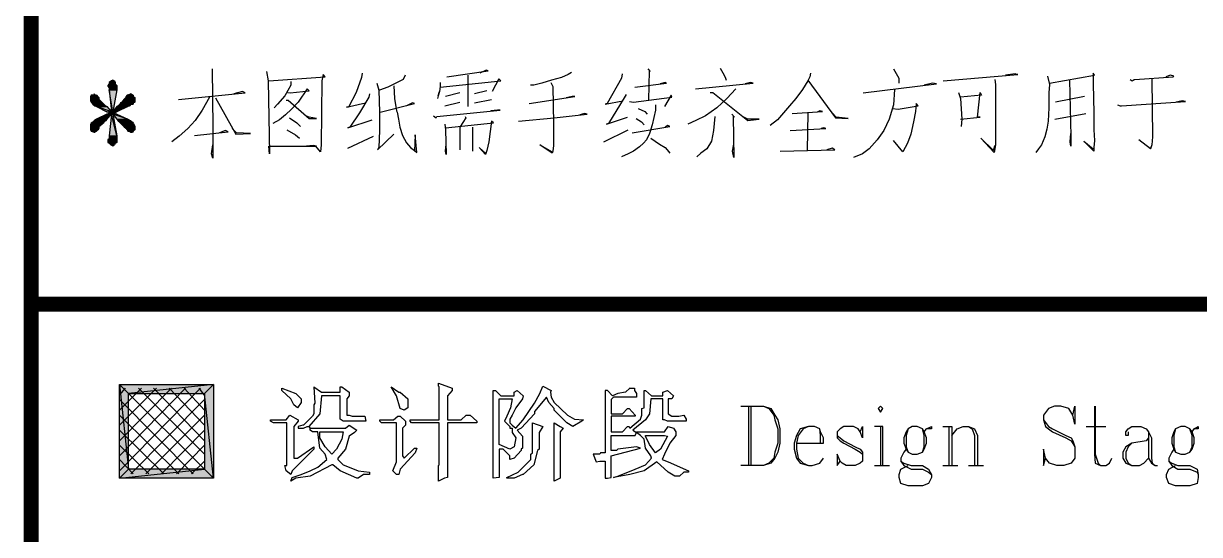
# Model space of a CAD drawing. Extents: x 74607 to 188346, y 27287 to 39167.
# Drawn here: x 114942 to 115725, y 37374 to 37714 of the extents above; entities that cross this region are included whole.
import ezdxf
from ezdxf.enums import TextEntityAlignment as Align

# ---------------------------------------------------------------- set-up
doc = ezdxf.new("R2010")
doc.units = 0
doc.header["$LTSCALE"] = 1000
doc.header["$MEASUREMENT"] = 0
doc.linetypes.add('DASHED2', pattern=[0.375, 0.25, -0.125])
doc.layers.add('DIM_LEAD', color=3, linetype='Continuous')
doc.layers.add('龙骨虚线', color=165, linetype='DASHED2')
doc.styles.get("Standard").update_dxf_attribs({"font": 'gbenor.shx', "bigfont": 'gbcbig.shx'})

# ---------------------------------------------------------------- blocks, each defined once
blk = doc.blocks.new('A1')
at = {"linetype": 'Continuous'}
for points in [[(-77.27, 519.463), (-77.32, 519.438), (-77.22, 519.438)], [(-77.395, 519.338), (-77.445, 519.288), (-77.145, 519.288)], [(-77.445, 519.288), (-77.445, 519.263), (-77.145, 519.263)], [(-77.445, 519.288), (-77.145, 519.288), (-77.145, 519.263)], [(-77.445, 519.263), (-77.395, 519.213), (-77.145, 519.213)], [(-77.445, 519.263), (-77.145, 519.263), (-77.145, 519.213)], [(-77.32, 519.438), (-77.395, 519.388), (-77.195, 519.388)], [(-77.395, 519.388), (-77.395, 519.338), (-77.195, 519.338)], [(-77.395, 519.388), (-77.195, 519.388), (-77.195, 519.338)], [(-77.395, 519.338), (-77.195, 519.338), (-77.145, 519.288)], [(-77.395, 519.213), (-77.395, 519.138), (-77.145, 519.138)], [(-77.395, 519.213), (-77.145, 519.213), (-77.145, 519.138)], [(-77.395, 519.138), (-77.32, 518.413), (-77.27, 518.413)], [(-77.395, 519.138), (-77.145, 519.138), (-77.27, 518.413)], [(-77.32, 519.438), (-77.22, 519.438), (-77.195, 519.388)], [(-77.995, 518.963), (-78.02, 518.913), (-77.77, 518.913)], [(-78.02, 518.913), (-78.02, 518.888), (-77.745, 518.888)], [(-78.02, 518.913), (-77.77, 518.913), (-77.745, 518.888)], [(-78.02, 518.888), (-78.02, 518.838), (-77.745, 518.838)], [(-78.02, 518.888), (-77.745, 518.888), (-77.745, 518.838)], [(-78.02, 518.838), (-78.02, 518.788), (-77.695, 518.788)], [(-78.02, 518.838), (-77.745, 518.838), (-77.695, 518.788)], [(-78.02, 518.788), (-77.995, 518.738), (-77.645, 518.738)], [(-78.02, 518.788), (-77.695, 518.788), (-77.645, 518.738)], [(-77.995, 518.963), (-77.82, 518.963), (-77.77, 518.913)], [(-77.995, 518.738), (-77.945, 518.663), (-77.57, 518.663)], [(-77.995, 518.738), (-77.645, 518.738), (-77.57, 518.663)], [(-77.945, 518.663), (-77.87, 518.613), (-77.52, 518.613)], [(-77.945, 518.663), (-77.57, 518.663), (-77.52, 518.613)], [(-77.895, 519.013), (-77.895, 518.963), (-77.87, 518.963)], [(-77.045, 518.663), (-77.095, 518.613), (-76.72, 518.613)], [(-77.02, 518.713), (-77.045, 518.663), (-76.595, 518.663)], [(-77.045, 518.663), (-76.67, 518.663), (-76.72, 518.613)], [(-76.97, 518.738), (-77.02, 518.713), (-76.595, 518.713)], [(-77.02, 518.713), (-76.595, 518.713), (-76.595, 518.663)], [(-76.895, 518.838), (-76.97, 518.738), (-76.545, 518.738)], [(-76.97, 518.738), (-76.545, 518.738), (-76.595, 518.713)], [(-76.845, 518.888), (-76.895, 518.838), (-76.545, 518.838)], [(-76.895, 518.838), (-76.545, 518.838), (-76.545, 518.738)], [(-76.795, 518.963), (-76.845, 518.913), (-76.595, 518.913)], [(-76.845, 518.913), (-76.845, 518.888), (-76.545, 518.888)], [(-76.845, 518.913), (-76.595, 518.913), (-76.545, 518.888)], [(-76.845, 518.888), (-76.545, 518.888), (-76.545, 518.838)], [(-76.795, 518.963), (-76.595, 518.963), (-76.595, 518.913)], [(-76.67, 519.013), (-76.77, 518.963), (-76.595, 518.963)], [(-77.87, 518.613), (-77.82, 518.588), (-77.47, 518.588)], [(-77.87, 518.613), (-77.52, 518.613), (-77.47, 518.588)], [(-77.82, 518.588), (-77.47, 518.413), (-77.32, 518.413)], [(-77.82, 518.588), (-77.47, 518.588), (-77.32, 518.413)], [(-77.47, 518.338), (-77.82, 518.163), (-77.47, 518.163)], [(-77.47, 518.413), (-77.27, 518.413), (-77.345, 518.363)], [(-77.345, 518.363), (-77.47, 518.338), (-77.27, 518.338)], [(-77.47, 518.338), (-77.32, 518.338), (-77.47, 518.163)], [(-77.32, 518.338), (-77.395, 517.613), (-77.145, 517.613)], [(-77.27, 518.413), (-77.345, 518.363), (-77.22, 518.363)], [(-77.345, 518.363), (-77.27, 518.338), (-77.145, 518.338)], [(-77.345, 518.363), (-77.22, 518.363), (-77.145, 518.338)], [(-77.32, 518.338), (-77.27, 518.338), (-77.145, 517.613)], [(-77.145, 518.588), (-77.27, 518.413), (-77.145, 518.413)], [(-77.27, 518.413), (-77.145, 518.413), (-77.22, 518.363)], [(-77.27, 518.338), (-77.145, 518.163), (-76.77, 518.163)], [(-77.27, 518.338), (-77.145, 518.338), (-76.77, 518.163)], [(-77.095, 518.613), (-77.145, 518.588), (-76.77, 518.588)], [(-77.145, 518.588), (-76.77, 518.588), (-77.145, 518.413)], [(-77.095, 518.613), (-76.72, 518.613), (-76.77, 518.588)], [(-77.995, 518.038), (-78.02, 517.988), (-77.645, 517.988)], [(-78.02, 517.988), (-78.02, 517.913), (-77.745, 517.913)], [(-78.02, 517.988), (-77.645, 517.988), (-77.745, 517.913)], [(-78.02, 517.913), (-78.02, 517.863), (-77.745, 517.863)], [(-78.02, 517.913), (-77.745, 517.913), (-77.745, 517.863)], [(-77.945, 518.063), (-77.995, 518.038), (-77.595, 518.038)], [(-77.995, 518.038), (-77.595, 518.038), (-77.645, 517.988)], [(-77.895, 518.113), (-77.945, 518.063), (-77.57, 518.063)], [(-77.945, 518.063), (-77.57, 518.063), (-77.595, 518.038)], [(-77.82, 518.163), (-77.895, 518.113), (-77.52, 518.113)], [(-77.895, 518.113), (-77.52, 518.113), (-77.57, 518.063)], [(-77.82, 518.163), (-77.47, 518.163), (-77.52, 518.113)], [(-77.145, 518.163), (-77.095, 518.113), (-76.67, 518.113)], [(-77.145, 518.163), (-76.77, 518.163), (-76.67, 518.113)], [(-77.095, 518.113), (-77.045, 518.063), (-76.62, 518.063)], [(-77.095, 518.113), (-76.67, 518.113), (-76.62, 518.063)], [(-77.045, 518.063), (-77.02, 518.038), (-76.595, 518.038)], [(-77.045, 518.063), (-76.62, 518.063), (-76.595, 518.038)], [(-77.02, 518.038), (-76.92, 517.938), (-76.545, 517.938)], [(-77.02, 518.038), (-76.595, 518.038), (-76.545, 517.938)], [(-76.92, 517.938), (-76.895, 517.913), (-76.545, 517.913)], [(-76.92, 517.938), (-76.545, 517.938), (-76.545, 517.913)], [(-76.895, 517.913), (-76.845, 517.863), (-76.545, 517.863)], [(-76.895, 517.913), (-76.545, 517.913), (-76.545, 517.863)], [(-78.02, 517.863), (-78.02, 517.813), (-77.77, 517.813)], [(-78.02, 517.863), (-77.745, 517.863), (-77.77, 517.813)], [(-78.02, 517.813), (-77.995, 517.763), (-77.82, 517.763)], [(-78.02, 517.813), (-77.77, 517.813), (-77.82, 517.763)], [(-77.995, 517.763), (-77.895, 517.738), (-77.87, 517.738)], [(-77.995, 517.763), (-77.82, 517.763), (-77.87, 517.738)], [(-77.395, 517.513), (-77.445, 517.488), (-77.145, 517.488)], [(-77.445, 517.488), (-77.445, 517.438), (-77.145, 517.438)], [(-77.445, 517.488), (-77.145, 517.488), (-77.145, 517.438)], [(-77.395, 517.613), (-77.395, 517.513), (-77.145, 517.513)], [(-77.395, 517.613), (-77.145, 517.613), (-77.145, 517.513)], [(-77.395, 517.513), (-77.145, 517.513), (-77.145, 517.488)], [(-76.845, 517.863), (-76.795, 517.813), (-76.545, 517.813)], [(-76.845, 517.863), (-76.545, 517.863), (-76.545, 517.813)], [(-76.795, 517.813), (-76.77, 517.763), (-76.595, 517.763)], [(-76.795, 517.813), (-76.545, 517.813), (-76.595, 517.763)], [(-76.72, 517.763), (-76.67, 517.738), (-76.62, 517.738)], [(-76.72, 517.763), (-76.595, 517.763), (-76.62, 517.738)], [(-77.445, 517.438), (-77.445, 517.388), (-77.145, 517.388)], [(-77.445, 517.438), (-77.145, 517.438), (-77.145, 517.388)], [(-77.445, 517.388), (-77.395, 517.363), (-77.195, 517.363)], [(-77.445, 517.388), (-77.145, 517.388), (-77.195, 517.363)], [(-77.395, 517.363), (-77.345, 517.313), (-77.22, 517.313)], [(-77.395, 517.363), (-77.195, 517.363), (-77.22, 517.313)], [(-77.345, 517.313), (-77.22, 517.313), (-77.27, 517.263)], [(-73.925, 509.325), (-76.75, 509.025), (-77.05, 509.325)], [(-76.75, 509.025), (-77.05, 509.325), (-76.75, 506.5)], [(-77.05, 509.325), (-76.75, 506.5), (-77.05, 506.2)], [(-74.225, 509.025), (-73.925, 509.325), (-76.75, 509.025)], [(-73.925, 506.2), (-74.225, 509.025), (-73.925, 509.325)], [(-74.225, 506.5), (-73.925, 506.2), (-74.225, 509.025)], [(-76.75, 506.5), (-77.05, 506.2), (-74.225, 506.5)], [(-77.05, 506.2), (-74.225, 506.5), (-73.925, 506.2)]]:
    blk.add_hatch(color=94, dxfattribs=at).paths.add_polyline_path(points)
at = {"color": 94, "linetype": 'Continuous'}
for p, q in [((-77.05, 506.45), (-74.35, 509.2)), ((-77.05, 506.95), (-74.85, 509.2)), ((-77.05, 507.45), (-75.325, 509.2)), ((-77.05, 507.975), (-75.825, 509.2)), ((-77.05, 508.475), (-76.325, 509.2)), ((-77.05, 508.975), (-76.85, 509.2)), ((-74.225, 506.5), (-76.925, 509.2)), ((-74.225, 507), (-76.425, 509.2)), ((-74.225, 507.45), (-75.925, 509.2)), ((-74.225, 507.975), (-75.4, 509.2)), ((-74.225, 508.475), (-74.9, 509.2)), ((-74.225, 508.975), (-74.4, 509.2)), ((-74.6, 506.35), (-77.05, 508.825)), ((-76.675, 506.35), (-74.225, 508.825)), ((-56.1, 508.6), (-56.1, 506.625)), ((-56.025, 508.6), (-56.025, 506.625)), ((-75.075, 506.35), (-77.05, 508.3)), ((-76.175, 506.35), (-74.225, 508.3)), ((-75.575, 506.35), (-77.05, 507.8)), ((-75.65, 506.35), (-74.225, 507.8)), ((-51.7, 507.925), (-51.7, 506.625)), ((-49.625, 507.925), (-49.325, 507.925)), ((-49.425, 507.925), (-49.425, 506.625)), ((-49.325, 507.925), (-49.325, 506.625)), ((-44.85, 507.925), (-44.2, 507.925)), ((-76.075, 506.35), (-77.05, 507.3)), ((-75.15, 506.35), (-74.225, 507.3)), ((-76.6, 506.35), (-77.05, 506.825)), ((-74.65, 506.35), (-74.225, 506.775)), ((-51.9, 506.625), (-51.4, 506.625)), ((-49.625, 506.625), (-49.125, 506.625)), ((-48.775, 506.625), (-48.275, 506.625))]:
    blk.add_line(p, q, dxfattribs=at)
at = {"color": 94, "linetype": 'Continuous', "const_width": 0.5}
for points in [[(-80, 10), (-80, 584)], [(-80, 512), (-10, 512)]]:
    blk.add_lwpolyline(points, dxfattribs=at)
at = {"color": 94, "linetype": 'Continuous'}
for points in [[(-73.967, 519.84), (-73.945, 517.905), (-73.945, 516.867), (-73.99, 517.007), (-73.945, 517.316)], [(-59.458, 519.84), (-59.373, 519.75), (-59.413, 519.772), (-59.435, 518.802)], [(-57.04, 519.868), (-56.906, 519.627), (-56.861, 519.537), (-56.838, 519.464)], [(-51.274, 519.84), (-51.095, 519.537), (-51.095, 519.369)], [(-77.27, 519.463), (-77.32, 519.438), (-77.22, 519.438), (-77.27, 519.463)], [(-72.15, 519.75), (-72.105, 519.442), (-72.06, 517.007), (-72.083, 517.265), (-70.49, 517.265), (-70.602, 517.293), (-70.826, 517.265)], [(-72.083, 519.442), (-70.198, 519.582), (-70.266, 519.655), (-70.31, 519.442), (-70.333, 517.316), (-70.355, 517.08), (-70.512, 517.265)], [(-68.97, 519.7), (-68.992, 519.559), (-69.172, 519.06), (-69.419, 518.567), (-69.486, 518.567), (-68.858, 518.707)], [(-67.534, 519.627), (-67.601, 519.486), (-68.117, 519.228), (-68.387, 519.133)], [(-66.368, 519.228), (-64.348, 519.442), (-64.416, 519.509), (-64.64, 519.088)], [(-66.143, 519.582), (-64.775, 519.772), (-64.842, 519.795), (-65.044, 519.7)], [(-65.448, 519.627), (-65.448, 518.589)], [(-61.993, 519.722), (-62.105, 519.655), (-62.329, 519.559), (-62.666, 519.464), (-62.98, 519.369), (-63.249, 519.301), (-63.361, 519.301)], [(-60.31, 519.677), (-60.332, 519.537), (-60.804, 518.684), (-60.871, 518.662), (-60.288, 518.78)], [(-54.034, 519.7), (-54.056, 519.582), (-54.124, 519.442), (-54.303, 519.155), (-54.527, 518.853), (-54.729, 518.611), (-54.931, 518.376), (-55.133, 518.14), (-55.38, 517.95)], [(-54.124, 519.464), (-53.204, 518.213), (-52.778, 518.191), (-53.181, 518.236), (-53.316, 518.376)], [(-49.614, 519.442), (-47.13, 519.655), (-47.174, 519.655), (-47.219, 519.677), (-47.533, 519.627)], [(-47.892, 519.486), (-47.87, 519.324), (-47.87, 517.596), (-47.87, 517.551), (-47.87, 517.316), (-47.915, 517.052), (-48.363, 517.529), (-47.937, 517.125), (-47.915, 517.198), (-47.892, 517.293)], [(-46.142, 519.604), (-46.075, 519.324), (-46.098, 519.038), (-46.098, 518.544), (-46.12, 518.095), (-46.165, 517.832), (-46.232, 517.574), (-46.344, 517.316), (-46.434, 517.176), (-46.524, 517.052)], [(-46.075, 519.369), (-44.572, 519.627), (-44.617, 519.7), (-44.617, 519.346), (-44.594, 518.376), (-44.594, 517.882), (-44.594, 517.809), (-44.572, 517.456), (-44.594, 517.22), (-44.594, 517.103), (-44.931, 517.434), (-44.617, 517.176)], [(-45.402, 519.464), (-45.357, 517.596), (-45.357, 517.265), (-45.38, 517.411), (-45.357, 517.692)], [(-43.383, 519.486), (-43.316, 519.442), (-43.248, 519.486), (-43.226, 519.486), (-41.947, 519.582), (-41.925, 519.604), (-42.037, 519.627), (-42.194, 519.582)], [(-42.665, 519.509), (-42.643, 517.574), (-42.665, 517.316), (-42.71, 517.176), (-43.091, 517.478)], [(-77.395, 519.338), (-77.445, 519.288), (-77.145, 519.288), (-77.395, 519.338)], [(-77.445, 519.288), (-77.445, 519.263), (-77.145, 519.263), (-77.445, 519.288)], [(-77.445, 519.288), (-77.145, 519.288), (-77.145, 519.263), (-77.445, 519.288)], [(-77.445, 519.263), (-77.395, 519.213), (-77.145, 519.213), (-77.445, 519.263)], [(-77.445, 519.263), (-77.145, 519.263), (-77.145, 519.213), (-77.445, 519.263)], [(-77.32, 519.438), (-77.395, 519.388), (-77.195, 519.388), (-77.32, 519.438)], [(-77.395, 519.388), (-77.395, 519.338), (-77.195, 519.338), (-77.395, 519.388)], [(-77.395, 519.388), (-77.195, 519.388), (-77.195, 519.338), (-77.395, 519.388)], [(-77.395, 519.338), (-77.195, 519.338), (-77.145, 519.288), (-77.395, 519.338)], [(-77.395, 519.213), (-77.395, 519.138), (-77.145, 519.138), (-77.395, 519.213)], [(-77.395, 519.213), (-77.145, 519.213), (-77.145, 519.138), (-77.395, 519.213)], [(-77.395, 519.138), (-77.32, 518.413), (-77.27, 518.413), (-77.395, 519.138)], [(-77.395, 519.138), (-77.145, 519.138), (-77.27, 518.413), (-77.395, 519.138)], [(-77.32, 519.438), (-77.22, 519.438), (-77.195, 519.388), (-77.32, 519.438)], [(-75.089, 518.825), (-72.868, 519.038), (-72.958, 519.088), (-73.249, 519.015)], [(-71.455, 519.06), (-71.365, 519.038), (-70.737, 519.111), (-70.804, 519.178), (-71.096, 518.729), (-71.32, 518.494), (-71.522, 518.309), (-71.724, 518.14), (-71.948, 518.023)], [(-71.342, 519.419), (-71.342, 519.301), (-71.544, 518.942), (-71.791, 518.662), (-71.903, 518.544)], [(-68.476, 519.369), (-68.409, 519.133), (-68.387, 518.398), (-68.387, 517.787), (-68.409, 517.22), (-68.454, 517.148), (-67.916, 517.669)], [(-67.916, 519.273), (-67.893, 518.853), (-67.826, 518.449), (-67.803, 518.398), (-67.758, 518.163), (-67.714, 517.905), (-67.624, 517.624), (-67.489, 517.383), (-67.355, 517.22), (-67.22, 517.125), (-67.153, 517.052), (-67.198, 517.647), (-67.22, 517.103)], [(-66.368, 519.391), (-66.368, 519.251), (-66.39, 519.088), (-66.435, 518.942), (-66.457, 518.853)], [(-66.435, 518.942), (-66.39, 519.088)], [(-64.819, 519.111), (-65.223, 519.015)], [(-62.688, 519.391), (-62.621, 519.251), (-62.598, 518.023), (-62.598, 517.624), (-62.598, 517.293), (-62.621, 517.103), (-62.643, 517.03), (-63.047, 517.316), (-62.643, 517.08)], [(-59.884, 519.228), (-58.835, 519.369), (-58.88, 519.391), (-59.037, 519.346)], [(-56.524, 519.178), (-56.816, 518.853), (-57.152, 518.544), (-57.534, 518.281), (-57.848, 518.118), (-58.117, 518)], [(-57.87, 519.178), (-55.941, 519.369), (-56.031, 519.391), (-56.21, 519.346)], [(-57.377, 519.06), (-57.287, 519.06), (-56.12, 518.118), (-55.739, 518.163), (-56.12, 518.163), (-56.3, 518.258)], [(-51.23, 519.155), (-51.274, 518.639), (-51.409, 518.163), (-51.588, 517.787), (-51.813, 517.478), (-52.082, 517.176), (-52.306, 517.007), (-52.598, 516.89)], [(-52.284, 519.038), (-49.839, 519.346), (-49.973, 519.369), (-50.242, 519.301)], [(-49.104, 519.06), (-49.036, 518.853), (-48.992, 518.163), (-49.014, 517.927)], [(-49.036, 518.163), (-48.386, 518.236), (-48.476, 518.236), (-48.386, 519.06), (-48.341, 518.97), (-49.036, 518.897)], [(-77.995, 518.963), (-78.02, 518.913), (-77.77, 518.913), (-77.995, 518.963)], [(-78.02, 518.913), (-78.02, 518.888), (-77.745, 518.888), (-78.02, 518.913)], [(-78.02, 518.913), (-77.77, 518.913), (-77.745, 518.888), (-78.02, 518.913)], [(-78.02, 518.888), (-78.02, 518.838), (-77.745, 518.838), (-78.02, 518.888)], [(-78.02, 518.888), (-77.745, 518.888), (-77.745, 518.838), (-78.02, 518.888)], [(-78.02, 518.838), (-78.02, 518.788), (-77.695, 518.788), (-78.02, 518.838)], [(-78.02, 518.838), (-77.745, 518.838), (-77.695, 518.788), (-78.02, 518.838)], [(-78.02, 518.788), (-77.995, 518.738), (-77.645, 518.738), (-78.02, 518.788)], [(-78.02, 518.788), (-77.695, 518.788), (-77.645, 518.738), (-78.02, 518.788)], [(-77.995, 518.963), (-77.895, 518.963), (-77.995, 518.963)], [(-77.995, 518.963), (-77.82, 518.963), (-77.77, 518.913), (-77.995, 518.963)], [(-77.995, 518.738), (-77.945, 518.663), (-77.57, 518.663), (-77.995, 518.738)], [(-77.995, 518.738), (-77.645, 518.738), (-77.57, 518.663), (-77.995, 518.738)], [(-77.945, 518.663), (-77.87, 518.613), (-77.52, 518.613), (-77.945, 518.663)], [(-77.945, 518.663), (-77.57, 518.663), (-77.52, 518.613), (-77.945, 518.663)], [(-77.895, 519.013), (-77.895, 518.963), (-77.87, 518.963), (-77.895, 519.013)], [(-77.87, 518.963), (-77.82, 518.963), (-77.87, 518.963)], [(-77.045, 518.663), (-77.095, 518.613), (-76.72, 518.613), (-77.045, 518.663)], [(-77.02, 518.713), (-77.045, 518.663), (-76.595, 518.663), (-77.02, 518.713)], [(-77.045, 518.663), (-76.67, 518.663), (-76.72, 518.613), (-77.045, 518.663)], [(-76.97, 518.738), (-77.02, 518.713), (-76.595, 518.713), (-76.97, 518.738)], [(-77.02, 518.713), (-76.595, 518.713), (-76.595, 518.663), (-77.02, 518.713)], [(-76.895, 518.838), (-76.97, 518.738), (-76.545, 518.738), (-76.895, 518.838)], [(-76.97, 518.738), (-76.545, 518.738), (-76.595, 518.713), (-76.97, 518.738)], [(-76.845, 518.888), (-76.895, 518.838), (-76.545, 518.838), (-76.845, 518.888)], [(-76.895, 518.838), (-76.545, 518.838), (-76.545, 518.738), (-76.895, 518.838)], [(-76.795, 518.963), (-76.845, 518.913), (-76.595, 518.913), (-76.795, 518.963)], [(-76.845, 518.913), (-76.845, 518.888), (-76.545, 518.888), (-76.845, 518.913)], [(-76.845, 518.913), (-76.595, 518.913), (-76.545, 518.888), (-76.845, 518.913)], [(-76.845, 518.888), (-76.545, 518.888), (-76.545, 518.838), (-76.845, 518.888)], [(-76.795, 518.963), (-76.77, 518.963), (-76.795, 518.963)], [(-76.795, 518.963), (-76.595, 518.963), (-76.595, 518.913), (-76.795, 518.963)], [(-76.67, 519.013), (-76.77, 518.963), (-76.595, 518.963), (-76.67, 519.013)], [(-76.67, 518.663), (-76.595, 518.663), (-76.67, 518.663)], [(-74.057, 518.897), (-74.304, 518.471), (-74.528, 518.118), (-74.775, 517.86), (-75.067, 517.596), (-75.313, 517.411)], [(-73.855, 518.875), (-73.182, 517.669), (-72.689, 517.692), (-73.16, 517.714), (-73.294, 517.86)], [(-71.5, 518.802), (-71.432, 518.802), (-70.737, 518.191), (-70.49, 518.191), (-70.737, 518.236), (-70.849, 518.281)], [(-68.723, 519.015), (-68.746, 518.897), (-69.06, 518.376), (-69.374, 517.905), (-69.441, 517.882), (-68.633, 518.14)], [(-68.364, 518.398), (-67.22, 518.684), (-67.287, 518.707), (-67.489, 518.611)], [(-66.21, 518.611), (-65.717, 518.729)], [(-65.717, 519.038), (-66.188, 518.92)], [(-65.223, 518.707), (-64.662, 518.825)], [(-63.406, 518.684), (-61.881, 518.92), (-61.97, 518.92), (-62.172, 518.875)], [(-60.175, 518.993), (-60.243, 518.875), (-60.759, 518.023), (-60.826, 518), (-60.131, 518.236)], [(-60.063, 518.757), (-59.929, 518.729), (-58.655, 518.897), (-58.678, 518.97), (-58.902, 518.589)], [(-51.297, 518.522), (-51.117, 518.494), (-50.444, 518.611), (-50.512, 518.684), (-50.534, 518.426), (-50.601, 518.073), (-50.691, 517.669), (-50.803, 517.361), (-50.96, 517.08), (-51.274, 517.456)], [(-44.908, 518.92), (-45.873, 518.729)], [(-43.809, 518.639), (-43.719, 518.611), (-43.675, 518.611), (-41.543, 518.757), (-41.655, 518.78), (-41.857, 518.729)], [(-77.87, 518.613), (-77.82, 518.588), (-77.47, 518.588), (-77.87, 518.613)], [(-77.87, 518.613), (-77.52, 518.613), (-77.47, 518.588), (-77.87, 518.613)], [(-77.82, 518.588), (-77.47, 518.413), (-77.32, 518.413), (-77.82, 518.588)], [(-77.82, 518.588), (-77.47, 518.588), (-77.32, 518.413), (-77.82, 518.588)], [(-77.47, 518.338), (-77.82, 518.163), (-77.47, 518.163), (-77.47, 518.338)], [(-77.47, 518.413), (-77.27, 518.413), (-77.345, 518.363), (-77.47, 518.413)], [(-77.345, 518.363), (-77.47, 518.338), (-77.27, 518.338), (-77.345, 518.363)], [(-77.47, 518.338), (-77.32, 518.338), (-77.47, 518.163), (-77.47, 518.338)], [(-77.32, 518.338), (-77.395, 517.613), (-77.145, 517.613), (-77.32, 518.338)], [(-77.27, 518.413), (-77.345, 518.363), (-77.22, 518.363), (-77.27, 518.413)], [(-77.345, 518.363), (-77.27, 518.338), (-77.145, 518.338), (-77.345, 518.363)], [(-77.345, 518.363), (-77.22, 518.363), (-77.145, 518.338), (-77.345, 518.363)], [(-77.32, 518.413), (-77.27, 518.413), (-77.32, 518.413)], [(-77.32, 518.413), (-77.27, 518.413), (-77.32, 518.413)], [(-77.32, 518.338), (-77.27, 518.338), (-77.32, 518.338)], [(-77.32, 518.338), (-77.27, 518.338), (-77.145, 517.613), (-77.32, 518.338)], [(-77.32, 518.338), (-77.27, 518.338), (-77.32, 518.338)], [(-77.145, 518.588), (-77.27, 518.413), (-77.145, 518.413), (-77.145, 518.588)], [(-77.27, 518.413), (-77.145, 518.413), (-77.22, 518.363), (-77.27, 518.413)], [(-77.27, 518.338), (-77.145, 518.163), (-76.77, 518.163), (-77.27, 518.338)], [(-77.27, 518.338), (-77.145, 518.338), (-76.77, 518.163), (-77.27, 518.338)], [(-77.095, 518.613), (-77.145, 518.588), (-76.77, 518.588), (-77.095, 518.613)], [(-77.145, 518.588), (-76.77, 518.588), (-77.145, 518.413), (-77.145, 518.588)], [(-77.095, 518.613), (-76.72, 518.613), (-76.77, 518.588), (-77.095, 518.613)], [(-66.592, 518.281), (-66.502, 518.213), (-66.48, 518.258), (-64.371, 518.471), (-64.461, 518.471), (-64.685, 518.449)], [(-63.765, 518.095), (-62.576, 518.213), (-61.477, 518.331), (-61.566, 518.353), (-61.723, 518.309)], [(-59.194, 518.639), (-59.194, 518.471), (-59.306, 517.978), (-59.396, 517.692), (-59.502, 517.478), (-59.592, 517.361), (-59.727, 517.243), (-59.929, 517.103), (-60.108, 517.007), (-60.332, 516.912)], [(-59.772, 518.522), (-59.547, 518.426), (-59.48, 518.331)], [(-56.659, 518.331), (-56.569, 518.236), (-56.614, 518.258), (-56.591, 516.89), (-56.636, 517.103), (-56.591, 517.338)], [(-54.64, 518.353), (-53.63, 518.426), (-53.72, 518.449), (-53.81, 518.398)], [(-54.124, 518.376), (-54.146, 517.125)], [(-45.896, 518.163), (-44.864, 518.353)], [(-77.995, 518.038), (-78.02, 517.988), (-77.645, 517.988), (-77.995, 518.038)], [(-78.02, 517.988), (-78.02, 517.913), (-77.745, 517.913), (-78.02, 517.988)], [(-78.02, 517.988), (-77.645, 517.988), (-77.745, 517.913), (-78.02, 517.988)], [(-78.02, 517.913), (-78.02, 517.863), (-77.745, 517.863), (-78.02, 517.913)], [(-78.02, 517.913), (-77.745, 517.913), (-77.745, 517.863), (-78.02, 517.913)], [(-77.945, 518.063), (-77.995, 518.038), (-77.595, 518.038), (-77.945, 518.063)], [(-77.995, 518.038), (-77.595, 518.038), (-77.645, 517.988), (-77.995, 518.038)], [(-77.895, 518.113), (-77.945, 518.063), (-77.57, 518.063), (-77.895, 518.113)], [(-77.945, 518.063), (-77.57, 518.063), (-77.595, 518.038), (-77.945, 518.063)], [(-77.82, 518.163), (-77.895, 518.113), (-77.52, 518.113), (-77.82, 518.163)], [(-77.895, 518.113), (-77.52, 518.113), (-77.57, 518.063), (-77.895, 518.113)], [(-77.82, 518.163), (-77.47, 518.163), (-77.52, 518.113), (-77.82, 518.163)], [(-77.145, 518.163), (-77.095, 518.113), (-76.67, 518.113), (-77.145, 518.163)], [(-77.145, 518.163), (-76.77, 518.163), (-76.67, 518.113), (-77.145, 518.163)], [(-77.095, 518.113), (-77.045, 518.063), (-76.62, 518.063), (-77.095, 518.113)], [(-77.095, 518.113), (-76.67, 518.113), (-76.62, 518.063), (-77.095, 518.113)], [(-77.045, 518.063), (-77.02, 518.038), (-76.595, 518.038), (-77.045, 518.063)], [(-77.045, 518.063), (-76.62, 518.063), (-76.595, 518.038), (-77.045, 518.063)], [(-77.02, 518.038), (-76.92, 517.938), (-76.545, 517.938), (-77.02, 518.038)], [(-77.02, 518.038), (-76.595, 518.038), (-76.545, 517.938), (-77.02, 518.038)], [(-76.92, 517.938), (-76.895, 517.913), (-76.545, 517.913), (-76.92, 517.938)], [(-76.92, 517.938), (-76.545, 517.938), (-76.545, 517.913), (-76.92, 517.938)], [(-76.895, 517.913), (-76.845, 517.863), (-76.545, 517.863), (-76.895, 517.913)], [(-76.895, 517.913), (-76.545, 517.913), (-76.545, 517.863), (-76.895, 517.913)], [(-71.387, 518.213), (-71.141, 518.045), (-71.028, 517.927)], [(-66.21, 518), (-66.188, 517.809), (-66.166, 516.985), (-66.188, 517.103), (-66.166, 517.338)], [(-66.188, 517.882), (-64.595, 518.045), (-64.662, 518.095), (-64.752, 517.411), (-64.819, 517.125), (-64.864, 516.985), (-65.066, 517.22), (-65.044, 517.198), (-64.864, 517.03)], [(-65.537, 518.258), (-65.515, 518.213), (-65.717, 517.905), (-65.717, 517.148)], [(-65.291, 517.905), (-65.291, 517.103)], [(-59.974, 517.714), (-58.723, 517.927), (-58.79, 517.95), (-58.88, 517.905)], [(-59.839, 518.191), (-59.659, 518.073), (-59.57, 517.978)], [(-57.22, 518.258), (-57.265, 517.787), (-57.332, 517.434), (-57.489, 517.176), (-57.691, 517.03), (-57.825, 516.912)], [(-54.707, 517.787), (-53.518, 517.86), (-53.585, 517.882), (-53.675, 517.86)], [(-78.02, 517.863), (-78.02, 517.813), (-77.77, 517.813), (-78.02, 517.863)], [(-78.02, 517.863), (-77.745, 517.863), (-77.77, 517.813), (-78.02, 517.863)], [(-78.02, 517.813), (-77.995, 517.763), (-77.82, 517.763), (-78.02, 517.813)], [(-78.02, 517.813), (-77.77, 517.813), (-77.82, 517.763), (-78.02, 517.813)], [(-77.995, 517.763), (-77.895, 517.738), (-77.87, 517.738), (-77.995, 517.763)], [(-77.995, 517.763), (-77.82, 517.763), (-77.87, 517.738), (-77.995, 517.763)], [(-77.895, 517.738), (-77.87, 517.738), (-77.895, 517.738)], [(-77.395, 517.513), (-77.445, 517.488), (-77.145, 517.488), (-77.395, 517.513)], [(-77.445, 517.488), (-77.445, 517.438), (-77.145, 517.438), (-77.445, 517.488)], [(-77.445, 517.488), (-77.145, 517.488), (-77.145, 517.438), (-77.445, 517.488)], [(-77.395, 517.613), (-77.395, 517.513), (-77.145, 517.513), (-77.395, 517.613)], [(-77.395, 517.613), (-77.145, 517.613), (-77.145, 517.513), (-77.395, 517.613)], [(-77.395, 517.513), (-77.145, 517.513), (-77.145, 517.488), (-77.395, 517.513)], [(-76.845, 517.863), (-76.795, 517.813), (-76.545, 517.813), (-76.845, 517.863)], [(-76.845, 517.863), (-76.545, 517.863), (-76.545, 517.813), (-76.845, 517.863)], [(-76.795, 517.813), (-76.77, 517.763), (-76.595, 517.763), (-76.795, 517.813)], [(-76.795, 517.813), (-76.545, 517.813), (-76.595, 517.763), (-76.795, 517.813)], [(-76.77, 517.763), (-76.72, 517.763), (-76.77, 517.763)], [(-76.72, 517.763), (-76.67, 517.738), (-76.62, 517.738), (-76.72, 517.763)], [(-76.72, 517.763), (-76.595, 517.763), (-76.62, 517.738), (-76.72, 517.763)], [(-76.67, 517.738), (-76.62, 517.738), (-76.67, 517.738)], [(-74.551, 517.624), (-73.429, 517.742), (-73.519, 517.787), (-73.721, 517.714)], [(-71.477, 517.809), (-71.185, 517.647), (-71.051, 517.529)], [(-69.441, 517.198), (-68.589, 517.596)], [(-60.916, 517.411), (-60.108, 517.809)], [(-59.351, 517.529), (-59.059, 517.338), (-58.88, 517.22), (-58.813, 517.148), (-58.723, 517.03)], [(-77.445, 517.438), (-77.445, 517.388), (-77.145, 517.388), (-77.445, 517.438)], [(-77.445, 517.438), (-77.145, 517.438), (-77.145, 517.388), (-77.445, 517.438)], [(-77.445, 517.388), (-77.395, 517.363), (-77.195, 517.363), (-77.445, 517.388)], [(-77.445, 517.388), (-77.145, 517.388), (-77.195, 517.363), (-77.445, 517.388)], [(-77.395, 517.363), (-77.345, 517.313), (-77.22, 517.313), (-77.395, 517.363)], [(-77.395, 517.363), (-77.195, 517.363), (-77.22, 517.313), (-77.395, 517.363)], [(-77.345, 517.313), (-77.22, 517.313), (-77.27, 517.263), (-77.345, 517.313)], [(-55.043, 517.103), (-53.226, 517.148), (-53.316, 517.198), (-53.495, 517.148)], [(-42.71, 517.176), (-42.687, 517.243)], [(-73.925, 509.325), (-76.75, 509.025), (-77.05, 509.325), (-73.925, 509.325)], [(-76.75, 509.025), (-77.05, 509.325), (-76.75, 506.5), (-76.75, 509.025)], [(-77.05, 509.325), (-76.75, 506.5), (-77.05, 506.2), (-77.05, 509.325)], [(-74.225, 509.025), (-73.925, 509.325), (-76.75, 509.025), (-74.225, 509.025)], [(-73.925, 506.2), (-74.225, 509.025), (-73.925, 509.325), (-73.925, 506.2)], [(-66.425, 509.375), (-65.975, 509.2), (-65.975, 509.125), (-66.125, 508.95), (-66.125, 508.15), (-65.675, 508.15), (-65.5, 508.3), (-65.375, 508.3), (-65.15, 508.1), (-65.15, 508.05), (-65.975, 508.05), (-66.125, 508.05), (-66.125, 507.2), (-66.125, 506.4), (-66.125, 506.225), (-66.225, 506.2), (-66.425, 506.1), (-66.425, 506.625), (-66.4, 506.65), (-66.4, 507.5), (-66.4, 508.05), (-67.2, 508.05), (-67.325, 508.05), (-67.375, 508.1), (-67.375, 508.15), (-66.525, 508.15), (-66.4, 508.15), (-66.4, 508.95), (-66.4, 509.25), (-66.425, 509.275), (-66.425, 509.375)], [(-62.95, 509.275), (-62.675, 509.125), (-62.7, 509.075), (-62.675, 508.9), (-62.575, 508.725), (-62.125, 508.3), (-61.9, 508.175), (-61.6, 508.15), (-61.65, 508.1), (-61.95, 507.925), (-62.15, 508.05), (-62.575, 508.475), (-62.575, 508.525), (-62.75, 508.725), (-62.825, 508.9), (-63.225, 508.425), (-63.225, 508.35), (-63.675, 507.875), (-63.8, 507.8), (-63.625, 507.6), (-63.625, 507.2), (-63.675, 507.175), (-63.675, 507.125), (-63.9, 506.875), (-64.05, 506.825), (-64.05, 506.95), (-64.275, 507.175), (-64.4, 507.175), (-64.4, 506.325), (-64.4, 506.225), (-64.6, 506.2), (-64.6, 509.125), (-64.525, 509.125), (-64.35, 508.95), (-63.9, 508.95), (-63.9, 509.075), (-63.8, 509.125), (-63.6, 508.95), (-63.625, 508.85), (-63.85, 508.55), (-63.975, 508.3), (-64.05, 508.175), (-64.05, 508.05), (-63.975, 507.975), (-63.85, 507.875), (-63.6, 508.15), (-63.225, 508.7), (-63.05, 509.025), (-62.95, 509.275)], [(-74.225, 506.5), (-73.925, 506.2), (-74.225, 509.025), (-74.225, 506.5)], [(-71.65, 509.2), (-71.175, 509.025), (-71, 508.85), (-71, 508.725), (-71.125, 508.55), (-71.25, 508.65), (-71.35, 508.85), (-71.65, 509.125), (-71.65, 509.2)], [(-70.575, 509.25), (-70.325, 509.075), (-69.7, 509.075), (-69.7, 509.25), (-69.65, 509.25), (-69.4, 509.075), (-69.4, 508.95), (-69.475, 508.85), (-69.475, 508.3), (-69.4, 508.3), (-69.3, 508.275), (-68.875, 508.275), (-68.85, 508.1), (-69.6, 508.1), (-69.7, 508.175), (-69.7, 508.95), (-70.325, 508.95), (-70.375, 508.35), (-70.75, 507.925), (-70.7, 507.875), (-69.85, 507.875), (-69.525, 507.875), (-69.4, 507.975), (-69.15, 507.8), (-69.225, 507.725), (-69.4, 507.6), (-69.525, 507.175), (-69.775, 506.875), (-69.775, 506.825), (-69.6, 506.65), (-69.4, 506.575), (-69.1, 506.45), (-68.725, 506.4), (-68.725, 506.325), (-68.925, 506.325), (-69.1, 506.2), (-69.15, 506.2), (-69.7, 506.45), (-69.95, 506.65), (-69.975, 506.65), (-70.7, 506.275), (-71.175, 506.2), (-71.35, 506.1), (-71.3, 506.225), (-71, 506.325), (-70.7, 506.45), (-70.45, 506.575), (-70.15, 506.825), (-70.2, 507), (-70.375, 507.2), (-70.45, 507.75), (-70.625, 507.75), (-70.7, 507.8), (-70.7, 507.875)], [(-70.575, 509.25), (-70.55, 508.7), (-70.575, 508.65), (-70.575, 508.35), (-70.625, 508.275), (-70.925, 507.975), (-70.95, 507.975), (-71.1, 507.925), (-71.1, 507.875), (-70.925, 507.875), (-70.8, 507.925), (-70.75, 507.925)], [(-68, 509.25), (-67.75, 509.075), (-67.7, 509.075), (-67.45, 508.85), (-67.45, 508.55), (-67.575, 508.475), (-67.7, 508.525), (-67.825, 508.95), (-68, 509.25)], [(-60.05, 509.2), (-60.2, 509.075), (-60.45, 509.025), (-60.625, 508.95), (-60.8, 509.125), (-60.875, 509.125), (-60.875, 508.3), (-60.875, 507.5), (-60.875, 507.05), (-61.025, 507.05), (-61.05, 507), (-61.275, 507), (-61.175, 506.75), (-61.05, 506.775), (-60.875, 506.775), (-60.875, 506.2), (-60.8, 506.2), (-60.675, 506.225), (-60.675, 506.95), (-59.7, 507.2), (-59.825, 507.25), (-60.45, 507.175), (-60.5, 507.125), (-60.675, 507.125), (-60.675, 507.625), (-59.875, 507.625), (-59.825, 507.725)], [(-60.075, 509.2), (-59.9, 509.2), (-59.9, 509.125), (-59.825, 509.025), (-59.825, 508.9), (-60.6, 508.9), (-60.675, 508.825), (-60.675, 508.35), (-60.3, 508.35), (-60.125, 508.525), (-60.075, 508.525), (-59.875, 508.3), (-59.875, 508.275), (-60.675, 508.275), (-60.675, 507.75), (-60.3, 507.75), (-60.125, 507.925), (-60.075, 507.925), (-60.05, 507.875), (-59.7, 508.175), (-59.65, 508.3), (-59.65, 508.525), (-59.575, 508.55), (-59.575, 509.125), (-59.525, 509.125), (-59.325, 508.95), (-58.95, 508.95), (-58.95, 509.075), (-58.8, 509.125), (-58.6, 508.95), (-58.65, 508.85), (-58.775, 508.85), (-58.775, 508.35), (-58.65, 508.275), (-58.425, 508.275), (-58.25, 508.3), (-58.175, 508.175), (-58.175, 508.1), (-58.8, 508.1), (-58.9, 508.15), (-58.95, 508.15), (-58.95, 508.85), (-59.35, 508.85), (-59.4, 508.35), (-59.525, 508.15), (-59.95, 507.8), (-59.825, 507.725), (-59.825, 507.75), (-58.975, 507.75), (-58.9, 507.75), (-58.775, 507.925), (-58.6, 507.875), (-58.525, 507.75), (-58.525, 507.625), (-58.725, 507.375), (-58.9, 507), (-58.975, 506.825), (-58.775, 506.75), (-58.1, 506.45), (-58.1, 506.4), (-58.25, 506.4), (-58.4, 506.275), (-58.55, 506.275), (-58.775, 506.4), (-59.15, 506.75), (-59.575, 506.45), (-60.05, 506.325), (-60.6, 506.225), (-60.45, 506.275), (-59.875, 506.5), (-59.525, 506.65), (-59.325, 506.875), (-59.35, 506.95), (-59.525, 507.2), (-59.575, 507.5), (-59.7, 507.625), (-59.825, 507.725)], [(-64.4, 508.85), (-63.975, 508.85), (-64.025, 508.55), (-64.15, 508.275), (-64.225, 508.1), (-64.05, 507.925), (-64.05, 507.875), (-63.975, 507.875), (-63.975, 507.725), (-63.85, 507.55), (-63.9, 507.25), (-64.05, 507.175), (-64.4, 507.325), (-64.4, 508.15), (-64.4, 508.825), (-64.4, 508.85)], [(-56.35, 508.6), (-55.6, 508.6), (-55.35, 508.525), (-55.225, 508.3), (-55.125, 508.15), (-55.05, 507.85), (-55.05, 507.375), (-55.125, 507.075), (-55.225, 506.875), (-55.35, 506.7), (-55.6, 506.625), (-56.35, 506.625)], [(-55.6, 508.6), (-55.425, 508.525), (-55.25, 508.3), (-55.225, 508.15), (-55.125, 507.85), (-55.125, 507.375), (-55.225, 507.075), (-55.25, 506.875), (-55.425, 506.7), (-55.6, 506.625)], [(-51.7, 508.6), (-51.775, 508.525), (-51.7, 508.4), (-51.625, 508.525), (-51.7, 508.6)], [(-45.3, 508.3), (-45.225, 508.6), (-45.225, 508), (-45.3, 508.3), (-45.425, 508.525), (-45.7, 508.6), (-45.9, 508.6), (-46.1, 508.525), (-46.275, 508.3), (-46.275, 508.15), (-46.2, 507.925), (-46.1, 507.85), (-45.975, 507.75), (-45.525, 507.55), (-45.35, 507.45), (-45.225, 507.25)], [(-44.575, 508.6), (-44.575, 507), (-44.55, 506.7), (-44.375, 506.625), (-44.2, 506.625), (-44.075, 506.7), (-44, 506.875)], [(-44.55, 508.6), (-44.55, 507), (-44.45, 506.7), (-44.375, 506.625)], [(-71.375, 508.3), (-71.1, 508.15), (-71.1, 508.1), (-71.25, 507.925), (-71.25, 507.125), (-71.25, 506.875), (-71.125, 506.875), (-70.575, 507.25), (-70.575, 507.175), (-71.25, 506.5), (-71.3, 506.45), (-71.35, 506.325), (-71.5, 506.45), (-71.55, 506.625), (-71.475, 506.625), (-71.475, 507.425), (-71.475, 508.05), (-71.925, 508.05), (-72.025, 508.1), (-72.025, 508.15), (-71.5, 508.15), (-71.375, 508.3)], [(-67.775, 508.275), (-67.7, 508.275), (-67.525, 508.1), (-67.525, 507.975), (-67.625, 507.875), (-67.625, 507.05), (-67.625, 506.95), (-67.575, 506.875), (-67.225, 507.2), (-67.15, 507.2), (-67.2, 507.05), (-67.7, 506.5), (-67.75, 506.325), (-67.825, 506.325), (-67.95, 506.45), (-67.825, 506.75), (-67.825, 507.55), (-67.825, 508.05), (-68.325, 508.05), (-68.375, 508.1), (-68.375, 508.15), (-67.925, 508.15), (-67.775, 508.275)], [(-46.275, 508.15), (-46.1, 507.925), (-45.975, 507.85), (-45.525, 507.625), (-45.35, 507.55), (-45.3, 507.45), (-45.225, 507.25), (-45.225, 506.875), (-45.35, 506.7), (-45.6, 506.625), (-45.825, 506.625), (-46.075, 506.7), (-46.2, 506.875), (-46.275, 507.175), (-46.275, 506.625), (-46.2, 506.875)], [(-70.375, 507.75), (-69.6, 507.75), (-69.65, 507.5), (-69.825, 507.175), (-69.975, 507), (-70.2, 507.25), (-70.375, 507.55), (-70.375, 507.725), (-70.375, 507.75)], [(-63.3, 508.05), (-62.95, 507.925), (-63.075, 507.725), (-63.075, 507.175), (-63.125, 507.125), (-63.25, 506.65), (-63.6, 506.325), (-63.625, 506.325), (-63.9, 506.2), (-64.15, 506.2), (-64.15, 506.225), (-63.775, 506.4), (-63.35, 506.825), (-63.35, 507), (-63.3, 507.05), (-63.3, 507.875), (-63.3, 507.975), (-63.3, 508.05)], [(-62.575, 508.05), (-62.375, 507.925), (-62.275, 507.875), (-62.375, 507.75), (-62.375, 506.95), (-62.375, 506.2), (-62.575, 506.1), (-62.575, 506.95), (-62.575, 507.75), (-62.575, 507.975), (-62.575, 508.05)], [(-54.5, 507.375), (-53.6, 507.375), (-53.6, 507.55), (-53.7, 507.75), (-53.725, 507.85), (-53.9, 507.925), (-54.1, 507.925), (-54.375, 507.85), (-54.5, 507.625), (-54.575, 507.375), (-54.575, 507.175), (-54.5, 506.875), (-54.375, 506.7), (-54.1, 506.625), (-53.975, 506.625), (-53.725, 506.7), (-53.6, 506.875)], [(-54.1, 507.925), (-54.275, 507.85), (-54.45, 507.625), (-54.5, 507.375), (-54.5, 507.175), (-54.45, 506.875), (-54.275, 506.7), (-54.1, 506.625)], [(-53.7, 507.375), (-53.7, 507.625), (-53.725, 507.85)], [(-52.375, 507.75), (-52.3, 507.925), (-52.3, 507.55), (-52.375, 507.75), (-52.45, 507.85), (-52.6, 507.925), (-52.925, 507.925), (-53.05, 507.85), (-53.15, 507.75), (-53.15, 507.55), (-53.05, 507.45), (-52.925, 507.375), (-52.55, 507.175), (-52.375, 507.075), (-52.3, 507)], [(-51.625, 506.625), (-51.625, 507.925), (-51.9, 507.925)], [(-50.65, 507.925), (-50.775, 507.85), (-50.85, 507.75), (-50.925, 507.55), (-50.925, 507.375), (-50.85, 507.175), (-50.775, 507.075), (-50.65, 507), (-50.475, 507), (-50.3, 507.075), (-50.25, 507.175), (-50.175, 507.375), (-50.175, 507.55), (-50.25, 507.75), (-50.3, 507.85), (-50.475, 507.925), (-50.65, 507.925)], [(-50.775, 507.85), (-50.85, 507.625), (-50.85, 507.25), (-50.775, 507.075)], [(-50.3, 507.075), (-50.25, 507.25), (-50.25, 507.625), (-50.3, 507.85)], [(-50.25, 507.75), (-50.175, 507.85), (-50, 507.925), (-50, 507.85), (-50.175, 507.85)], [(-49.325, 507.625), (-49.15, 507.85), (-48.95, 507.925), (-48.775, 507.925), (-48.575, 507.85), (-48.475, 507.625), (-48.475, 506.625)], [(-48.775, 507.925), (-48.65, 507.85), (-48.575, 507.625), (-48.575, 506.625)], [(-43.45, 507.75), (-43.45, 507.625), (-43.525, 507.625), (-43.525, 507.75), (-43.45, 507.85), (-43.325, 507.925), (-43.025, 507.925), (-42.85, 507.85), (-42.775, 507.75), (-42.675, 507.55), (-42.675, 506.875), (-42.65, 506.7), (-42.55, 506.625)], [(-42.775, 507.75), (-42.775, 506.875), (-42.675, 506.7), (-42.55, 506.625), (-42.475, 506.625)], [(-41.7, 507.925), (-41.875, 507.85), (-41.925, 507.75), (-42, 507.55), (-42, 507.375), (-41.925, 507.175), (-41.875, 507.075), (-41.7, 507), (-41.55, 507), (-41.4, 507.075), (-41.325, 507.175), (-41.25, 507.375), (-41.25, 507.55), (-41.325, 507.75), (-41.4, 507.85), (-41.55, 507.925), (-41.7, 507.925)], [(-41.875, 507.85), (-41.925, 507.625), (-41.925, 507.25), (-41.875, 507.075)], [(-41.4, 507.075), (-41.325, 507.25), (-41.325, 507.625), (-41.4, 507.85)], [(-41.325, 507.75), (-41.25, 507.85), (-41.125, 507.925), (-41.125, 507.85), (-41.25, 507.85)], [(-59.525, 507.625), (-58.9, 507.625), (-58.8, 507.6), (-59.025, 507.175), (-59.2, 507.05), (-59.4, 507.325), (-59.525, 507.6), (-59.525, 507.625)], [(-53.15, 507.625), (-53.05, 507.55), (-52.925, 507.45), (-52.55, 507.25), (-52.375, 507.175), (-52.3, 507.075), (-52.3, 506.775), (-52.375, 506.7), (-52.55, 506.625), (-52.85, 506.625), (-52.975, 506.7), (-53.05, 506.775), (-53.15, 507), (-53.15, 506.625), (-53.05, 506.775)], [(-42.775, 507.55), (-42.85, 507.45), (-43.325, 507.375), (-43.525, 507.25), (-43.625, 507.075), (-43.625, 506.875), (-43.525, 506.7), (-43.325, 506.625), (-43.075, 506.625), (-42.925, 506.7), (-42.775, 506.875)], [(-43.325, 507.375), (-43.45, 507.25), (-43.525, 507.075), (-43.525, 506.875), (-43.45, 506.7), (-43.325, 506.625)], [(-50.85, 507.175), (-50.925, 507.075), (-51.025, 506.875), (-51.025, 506.775), (-50.925, 506.625), (-50.675, 506.5), (-50.3, 506.5), (-50.1, 506.4), (-50, 506.325)], [(-41.925, 507.175), (-42, 507.075), (-42.1, 506.875), (-42.1, 506.775), (-42, 506.625), (-41.8, 506.5), (-41.4, 506.5), (-41.15, 506.4), (-41.125, 506.325)], [(-51.025, 506.775), (-50.925, 506.7), (-50.675, 506.625), (-50.3, 506.625), (-50.1, 506.5), (-50, 506.325), (-50, 506.225), (-50.1, 506.025), (-50.3, 505.95), (-50.775, 505.95), (-51.025, 506.025), (-51.075, 506.225), (-51.075, 506.325), (-51.025, 506.5), (-50.775, 506.625)], [(-42.1, 506.775), (-42, 506.7), (-41.8, 506.625), (-41.4, 506.625), (-41.15, 506.5), (-41.125, 506.325), (-41.125, 506.225), (-41.15, 506.025), (-41.4, 505.95), (-41.875, 505.95), (-42.1, 506.025), (-42.175, 506.225), (-42.175, 506.325), (-42.1, 506.5), (-41.875, 506.625)], [(-76.75, 506.5), (-77.05, 506.2), (-74.225, 506.5), (-76.75, 506.5)], [(-77.05, 506.2), (-74.225, 506.5), (-73.925, 506.2), (-77.05, 506.2)]]:
    blk.add_lwpolyline(points, dxfattribs=at)
at = {"color": 0, "linetype": 'ByBlock', "lineweight": -2}
blk.add_attdef('001', text='', height=3.888, dxfattribs=at).set_placement((-21.266, 23.555), align=Align.CENTER)
at = {"layer": 'DIM_LEAD', "color": 7, "linetype": 'Continuous', "lineweight": 0}
for tag, height, p in [('一层平面图', 3.24, (-45, 46.643)), ('比例', 2.916, (-54.958, 15.867))]:
    blk.add_attdef(tag, text='', height=height, dxfattribs=at).set_placement(p, align=Align.MIDDLE_CENTER)

msp = doc.modelspace()

# ---------------------------------------------------------------- block references
at = {"layer": '龙骨虚线', "xscale": 20, "yscale": 20, "zscale": 20}
msp.add_blockref('A1', (116546.77, 27287.2), dxfattribs=at)

doc.saveas('drawing.dxf')
